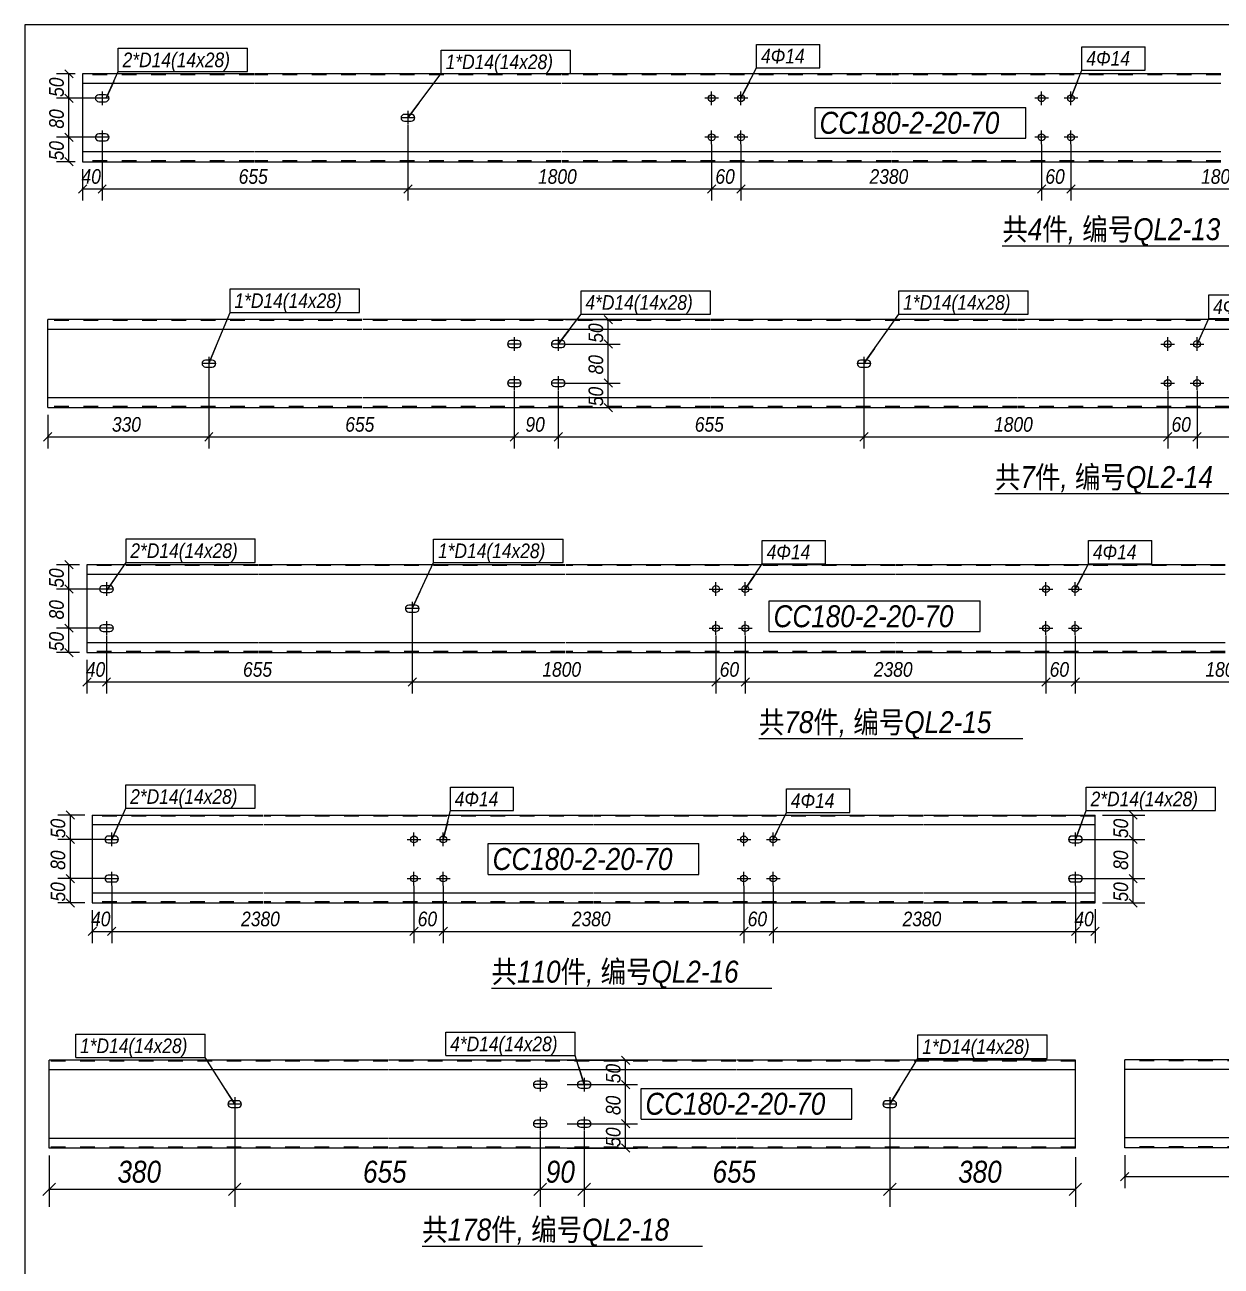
# Model space of a CAD drawing. Header units: millimetres. Extents: x 181 to 4047, y 165 to 2266.
# Drawn here: x 2069.9 to 2233.2, y 770.8 to 940.3 of the extents above; entities that cross this region are included whole.
import ezdxf

# ---------------------------------------------------------------- set-up
doc = ezdxf.new("R2010")
doc.units = ezdxf.units.MM
doc.linetypes.add('XKITLINE00', pattern=[0])
doc.linetypes.add('XKITLINE02', pattern=[4, 2, -2])
for name, color, linetype, lineweight in [('Bolt', 7, 'Continuous', 0), ('BoltMark', 3, 'Continuous', 0), ('DrawingSheet', 5, 'Continuous', 0), ('OtherObjectType', 1, 'Continuous', 0), ('Part', 2, 'Continuous', 0), ('PartMark', 3, 'Continuous', 0), ('Z-DIMENSIONS', 1, 'Continuous', 0)]:
    doc.layers.add(name, color=color, linetype=linetype, lineweight=lineweight)
doc.styles.add('Arial Italic', font='ariali.ttf')

msp = doc.modelspace()

# ---------------------------------------------------------------- linework, layer by layer
at = {"layer": 'Bolt', "color": 3, "linetype": 'XKITLINE00', "lineweight": 0}
for p, q in [((2079.53, 930.44), (2079.49, 930.26)), ((2079.63, 930.59), (2079.53, 930.44)), ((2079.78, 930.69), (2079.63, 930.59)), ((2079.96, 930.73), (2079.78, 930.69)), ((2080.89, 930.73), (2079.96, 930.73)), ((2080.43, 931.19), (2080.43, 929.33)), ((2081.07, 930.69), (2080.89, 930.73)), ((2081.22, 930.59), (2081.07, 930.69)), ((2081.32, 930.44), (2081.22, 930.59)), ((2081.36, 930.26), (2081.32, 930.44)), ((2163.62, 929.33), (2163.62, 931.19)), ((2167.62, 929.33), (2167.62, 931.19)), ((2208.65, 929.33), (2208.65, 931.19)), ((2212.65, 929.33), (2212.65, 931.19)), ((2079.49, 930.26), (2079.49, 930.26)), ((2079.49, 930.26), (2079.53, 930.08)), ((2081.36, 930.26), (2079.49, 930.26)), ((2079.53, 930.08), (2079.63, 929.93)), ((2079.63, 929.93), (2079.78, 929.83)), ((2079.78, 929.83), (2079.96, 929.79)), ((2079.96, 929.79), (2080.89, 929.79)), ((2080.89, 929.79), (2081.07, 929.83)), ((2081.07, 929.83), (2081.22, 929.93)), ((2081.22, 929.93), (2081.32, 930.08)), ((2081.32, 930.08), (2081.36, 930.26)), ((2081.36, 930.26), (2081.36, 930.26)), ((2164.55, 930.26), (2162.68, 930.26)), ((2168.55, 930.26), (2166.68, 930.26)), ((2209.58, 930.26), (2207.72, 930.26)), ((2213.58, 930.26), (2211.72, 930.26)), ((2121.25, 927.77), (2121.22, 927.59)), ((2121.22, 927.59), (2121.22, 927.59)), ((2121.22, 927.59), (2121.25, 927.41)), ((2123.09, 927.59), (2121.22, 927.59)), ((2121.36, 927.92), (2121.25, 927.77)), ((2121.25, 927.41), (2121.36, 927.26)), ((2121.51, 928.02), (2121.36, 927.92)), ((2121.36, 927.26), (2121.51, 927.16)), ((2121.69, 928.06), (2121.51, 928.02)), ((2121.51, 927.16), (2121.69, 927.13)), ((2122.62, 928.06), (2121.69, 928.06)), ((2121.69, 927.13), (2122.62, 927.13)), ((2122.15, 928.53), (2122.15, 926.66)), ((2122.8, 928.02), (2122.62, 928.06)), ((2122.62, 927.13), (2122.8, 927.16)), ((2122.95, 927.92), (2122.8, 928.02)), ((2122.8, 927.16), (2122.95, 927.26)), ((2123.05, 927.77), (2122.95, 927.92)), ((2122.95, 927.26), (2123.05, 927.41)), ((2123.09, 927.59), (2123.05, 927.77)), ((2123.05, 927.41), (2123.09, 927.59)), ((2123.09, 927.59), (2123.09, 927.59)), ((2079.63, 925.26), (2079.53, 925.1)), ((2079.78, 925.36), (2079.63, 925.26)), ((2079.96, 925.39), (2079.78, 925.36)), ((2080.89, 925.39), (2079.96, 925.39)), ((2080.43, 925.86), (2080.43, 923.99)), ((2081.07, 925.36), (2080.89, 925.39)), ((2081.22, 925.26), (2081.07, 925.36)), ((2081.32, 925.1), (2081.22, 925.26)), ((2163.62, 923.99), (2163.62, 925.86)), ((2167.62, 923.99), (2167.62, 925.86)), ((2208.65, 923.99), (2208.65, 925.86)), ((2212.65, 923.99), (2212.65, 925.86)), ((2079.53, 925.1), (2079.49, 924.93)), ((2079.49, 924.93), (2079.49, 924.93)), ((2079.49, 924.93), (2079.53, 924.75)), ((2081.36, 924.93), (2079.49, 924.93)), ((2079.53, 924.75), (2079.63, 924.6)), ((2079.63, 924.6), (2079.78, 924.5)), ((2079.78, 924.5), (2079.96, 924.46)), ((2079.96, 924.46), (2080.89, 924.46)), ((2080.89, 924.46), (2081.07, 924.5)), ((2081.07, 924.5), (2081.22, 924.6)), ((2081.22, 924.6), (2081.32, 924.75)), ((2081.36, 924.93), (2081.32, 925.1)), ((2081.32, 924.75), (2081.36, 924.93)), ((2081.36, 924.93), (2081.36, 924.93)), ((2164.55, 924.93), (2162.68, 924.93)), ((2168.55, 924.93), (2166.68, 924.93)), ((2209.58, 924.93), (2207.72, 924.93)), ((2213.58, 924.93), (2211.72, 924.93)), ((2135.78, 896.89), (2135.75, 896.71)), ((2135.75, 896.71), (2135.75, 896.71)), ((2135.75, 896.71), (2135.78, 896.53)), ((2137.61, 896.71), (2135.75, 896.71)), ((2135.88, 897.04), (2135.78, 896.89)), ((2135.78, 896.53), (2135.88, 896.38)), ((2136.03, 897.14), (2135.88, 897.04)), ((2136.21, 897.17), (2136.03, 897.14)), ((2137.15, 897.17), (2136.21, 897.17)), ((2136.68, 897.64), (2136.68, 895.77)), ((2137.33, 897.14), (2137.15, 897.17)), ((2137.48, 897.04), (2137.33, 897.14)), ((2137.58, 896.89), (2137.48, 897.04)), ((2137.48, 896.38), (2137.58, 896.53)), ((2137.61, 896.71), (2137.58, 896.89)), ((2137.58, 896.53), (2137.61, 896.71)), ((2137.61, 896.71), (2137.61, 896.71)), ((2141.78, 896.89), (2141.75, 896.71)), ((2141.75, 896.71), (2141.75, 896.71)), ((2141.75, 896.71), (2141.78, 896.53)), ((2143.61, 896.71), (2141.75, 896.71)), ((2141.88, 897.04), (2141.78, 896.89)), ((2141.78, 896.53), (2141.88, 896.38)), ((2142.03, 897.14), (2141.88, 897.04)), ((2142.21, 897.17), (2142.03, 897.14)), ((2143.15, 897.17), (2142.21, 897.17)), ((2142.68, 897.64), (2142.68, 895.77)), ((2143.33, 897.14), (2143.15, 897.17)), ((2143.48, 897.04), (2143.33, 897.14)), ((2143.58, 896.89), (2143.48, 897.04)), ((2143.48, 896.38), (2143.58, 896.53)), ((2143.61, 896.71), (2143.58, 896.89)), ((2143.58, 896.53), (2143.61, 896.71)), ((2143.61, 896.71), (2143.61, 896.71)), ((2224.94, 896.71), (2226.8, 896.71)), ((2225.87, 895.77), (2225.87, 897.64)), ((2228.94, 896.71), (2230.8, 896.71)), ((2229.87, 895.77), (2229.87, 897.64)), ((2094.99, 894.97), (2094.99, 893.11)), ((2135.88, 896.38), (2136.03, 896.28)), ((2136.03, 896.28), (2136.21, 896.24)), ((2136.21, 896.24), (2137.15, 896.24)), ((2137.15, 896.24), (2137.33, 896.28)), ((2137.33, 896.28), (2137.48, 896.38)), ((2141.88, 896.38), (2142.03, 896.28)), ((2142.03, 896.28), (2142.21, 896.24)), ((2142.21, 896.24), (2143.15, 896.24)), ((2143.15, 896.24), (2143.33, 896.28)), ((2143.33, 896.28), (2143.48, 896.38)), ((2184.41, 894.97), (2184.41, 893.11)), ((2094.09, 894.22), (2094.06, 894.04)), ((2094.06, 894.04), (2094.06, 894.04)), ((2094.06, 894.04), (2094.09, 893.86)), ((2095.92, 894.04), (2094.06, 894.04)), ((2094.19, 894.37), (2094.09, 894.22)), ((2094.09, 893.86), (2094.19, 893.71)), ((2094.34, 894.47), (2094.19, 894.37)), ((2094.19, 893.71), (2094.34, 893.61)), ((2094.52, 894.51), (2094.34, 894.47)), ((2094.34, 893.61), (2094.52, 893.57)), ((2095.46, 894.51), (2094.52, 894.51)), ((2094.52, 893.57), (2095.46, 893.57)), ((2095.63, 894.47), (2095.46, 894.51)), ((2095.46, 893.57), (2095.63, 893.61)), ((2095.79, 894.37), (2095.63, 894.47)), ((2095.63, 893.61), (2095.79, 893.71)), ((2095.89, 894.22), (2095.79, 894.37)), ((2095.79, 893.71), (2095.89, 893.86)), ((2095.92, 894.04), (2095.89, 894.22)), ((2095.89, 893.86), (2095.92, 894.04)), ((2095.92, 894.04), (2095.92, 894.04)), ((2183.51, 894.22), (2183.47, 894.04)), ((2183.47, 894.04), (2183.47, 894.04)), ((2183.47, 894.04), (2183.51, 893.86)), ((2185.34, 894.04), (2183.47, 894.04)), ((2183.61, 894.37), (2183.51, 894.22)), ((2183.51, 893.86), (2183.61, 893.71)), ((2183.76, 894.47), (2183.61, 894.37)), ((2183.61, 893.71), (2183.76, 893.61)), ((2183.94, 894.51), (2183.76, 894.47)), ((2183.76, 893.61), (2183.94, 893.57)), ((2184.87, 894.51), (2183.94, 894.51)), ((2183.94, 893.57), (2184.87, 893.57)), ((2185.05, 894.47), (2184.87, 894.51)), ((2184.87, 893.57), (2185.05, 893.61)), ((2185.2, 894.37), (2185.05, 894.47)), ((2185.05, 893.61), (2185.2, 893.71)), ((2185.3, 894.22), (2185.2, 894.37)), ((2185.2, 893.71), (2185.3, 893.86)), ((2185.34, 894.04), (2185.3, 894.22)), ((2185.3, 893.86), (2185.34, 894.04)), ((2185.34, 894.04), (2185.34, 894.04)), ((2135.78, 891.55), (2135.75, 891.37)), ((2135.75, 891.37), (2135.75, 891.37)), ((2135.75, 891.37), (2135.78, 891.19)), ((2137.61, 891.37), (2135.75, 891.37)), ((2135.88, 891.7), (2135.78, 891.55)), ((2136.03, 891.8), (2135.88, 891.7)), ((2136.21, 891.84), (2136.03, 891.8)), ((2137.15, 891.84), (2136.21, 891.84)), ((2136.68, 892.31), (2136.68, 890.44)), ((2137.33, 891.8), (2137.15, 891.84)), ((2137.48, 891.7), (2137.33, 891.8)), ((2137.58, 891.55), (2137.48, 891.7)), ((2137.61, 891.37), (2137.58, 891.55)), ((2137.58, 891.19), (2137.61, 891.37)), ((2137.61, 891.37), (2137.61, 891.37)), ((2141.78, 891.55), (2141.75, 891.37)), ((2141.75, 891.37), (2141.75, 891.37)), ((2141.75, 891.37), (2141.78, 891.19)), ((2143.61, 891.37), (2141.75, 891.37)), ((2141.88, 891.7), (2141.78, 891.55)), ((2142.03, 891.8), (2141.88, 891.7)), ((2142.21, 891.84), (2142.03, 891.8)), ((2143.15, 891.84), (2142.21, 891.84)), ((2142.68, 892.31), (2142.68, 890.44)), ((2143.33, 891.8), (2143.15, 891.84)), ((2143.48, 891.7), (2143.33, 891.8)), ((2143.58, 891.55), (2143.48, 891.7)), ((2143.61, 891.37), (2143.58, 891.55)), ((2143.58, 891.19), (2143.61, 891.37)), ((2143.61, 891.37), (2143.61, 891.37)), ((2224.94, 891.37), (2226.8, 891.37)), ((2225.87, 890.44), (2225.87, 892.31)), ((2228.94, 891.37), (2230.8, 891.37)), ((2229.87, 890.44), (2229.87, 892.31)), ((2135.78, 891.19), (2135.88, 891.04)), ((2135.88, 891.04), (2136.03, 890.94)), ((2136.03, 890.94), (2136.21, 890.91)), ((2136.21, 890.91), (2137.15, 890.91)), ((2137.15, 890.91), (2137.33, 890.94)), ((2137.33, 890.94), (2137.48, 891.04)), ((2137.48, 891.04), (2137.58, 891.19)), ((2141.78, 891.19), (2141.88, 891.04)), ((2141.88, 891.04), (2142.03, 890.94)), ((2142.03, 890.94), (2142.21, 890.91)), ((2142.21, 890.91), (2143.15, 890.91)), ((2143.15, 890.91), (2143.33, 890.94)), ((2143.33, 890.94), (2143.48, 891.04)), ((2143.48, 891.04), (2143.58, 891.19)), ((2080.12, 863.43), (2080.08, 863.26)), ((2080.08, 863.26), (2080.08, 863.26)), ((2080.08, 863.26), (2080.12, 863.08)), ((2081.95, 863.26), (2080.08, 863.26)), ((2080.22, 863.59), (2080.12, 863.43)), ((2080.12, 863.08), (2080.22, 862.93)), ((2080.37, 863.69), (2080.22, 863.59)), ((2080.22, 862.93), (2080.37, 862.82)), ((2080.55, 863.72), (2080.37, 863.69)), ((2080.37, 862.82), (2080.55, 862.79)), ((2081.48, 863.72), (2080.55, 863.72)), ((2080.55, 862.79), (2081.48, 862.79)), ((2081.02, 864.19), (2081.02, 862.32)), ((2081.66, 863.69), (2081.48, 863.72)), ((2081.48, 862.79), (2081.66, 862.82)), ((2081.81, 863.59), (2081.66, 863.69)), ((2081.66, 862.82), (2081.81, 862.93)), ((2081.91, 863.43), (2081.81, 863.59)), ((2081.81, 862.93), (2081.91, 863.08)), ((2081.95, 863.26), (2081.91, 863.43)), ((2081.91, 863.08), (2081.95, 863.26)), ((2081.95, 863.26), (2081.95, 863.26)), ((2163.27, 863.26), (2165.14, 863.26)), ((2164.21, 862.32), (2164.21, 864.19)), ((2167.27, 863.26), (2169.14, 863.26)), ((2168.21, 862.32), (2168.21, 864.19)), ((2208.31, 863.26), (2210.17, 863.26)), ((2209.24, 862.32), (2209.24, 864.19)), ((2212.31, 863.26), (2214.17, 863.26)), ((2213.24, 862.32), (2213.24, 864.19)), ((2121.95, 860.92), (2121.85, 860.77)), ((2122.1, 861.02), (2121.95, 860.92)), ((2122.28, 861.06), (2122.1, 861.02)), ((2123.21, 861.06), (2122.28, 861.06)), ((2122.74, 861.52), (2122.74, 859.66)), ((2123.39, 861.02), (2123.21, 861.06)), ((2123.54, 860.92), (2123.39, 861.02)), ((2123.64, 860.77), (2123.54, 860.92)), ((2121.85, 860.77), (2121.81, 860.59)), ((2121.81, 860.59), (2121.81, 860.59)), ((2121.81, 860.59), (2121.85, 860.41)), ((2123.68, 860.59), (2121.81, 860.59)), ((2121.85, 860.41), (2121.95, 860.26)), ((2121.95, 860.26), (2122.1, 860.16)), ((2122.1, 860.16), (2122.28, 860.12)), ((2122.28, 860.12), (2123.21, 860.12)), ((2123.21, 860.12), (2123.39, 860.16)), ((2123.39, 860.16), (2123.54, 860.26)), ((2123.54, 860.26), (2123.64, 860.41)), ((2123.68, 860.59), (2123.64, 860.77)), ((2123.64, 860.41), (2123.68, 860.59)), ((2123.68, 860.59), (2123.68, 860.59)), ((2080.12, 858.1), (2080.08, 857.92)), ((2080.08, 857.92), (2080.08, 857.92)), ((2080.08, 857.92), (2080.12, 857.74)), ((2081.95, 857.92), (2080.08, 857.92)), ((2080.22, 858.25), (2080.12, 858.1)), ((2080.12, 857.74), (2080.22, 857.59)), ((2080.37, 858.35), (2080.22, 858.25)), ((2080.22, 857.59), (2080.37, 857.49)), ((2080.55, 858.39), (2080.37, 858.35)), ((2080.37, 857.49), (2080.55, 857.46)), ((2081.48, 858.39), (2080.55, 858.39)), ((2080.55, 857.46), (2081.48, 857.46)), ((2081.02, 858.86), (2081.02, 856.99)), ((2081.66, 858.35), (2081.48, 858.39)), ((2081.48, 857.46), (2081.66, 857.49)), ((2081.81, 858.25), (2081.66, 858.35)), ((2081.66, 857.49), (2081.81, 857.59)), ((2081.91, 858.1), (2081.81, 858.25)), ((2081.81, 857.59), (2081.91, 857.74)), ((2081.95, 857.92), (2081.91, 858.1)), ((2081.91, 857.74), (2081.95, 857.92)), ((2081.95, 857.92), (2081.95, 857.92)), ((2163.27, 857.92), (2165.14, 857.92)), ((2164.21, 856.99), (2164.21, 858.86)), ((2167.27, 857.92), (2169.14, 857.92)), ((2168.21, 856.99), (2168.21, 858.86)), ((2208.31, 857.92), (2210.17, 857.92)), ((2209.24, 856.99), (2209.24, 858.86)), ((2212.31, 857.92), (2214.17, 857.92)), ((2213.24, 856.99), (2213.24, 858.86)), ((2080.83, 829.26), (2080.8, 829.08)), ((2080.8, 829.08), (2080.8, 829.08)), ((2080.8, 829.08), (2080.83, 828.9)), ((2080.8, 829.08), (2082.66, 829.08)), ((2080.93, 829.41), (2080.83, 829.26)), ((2080.83, 828.9), (2080.93, 828.75)), ((2081.08, 829.51), (2080.93, 829.41)), ((2080.93, 828.75), (2081.08, 828.65)), ((2081.26, 829.55), (2081.08, 829.51)), ((2081.08, 828.65), (2081.26, 828.61)), ((2082.2, 829.55), (2081.26, 829.55)), ((2081.73, 828.15), (2081.73, 830.01)), ((2082.37, 829.51), (2082.2, 829.55)), ((2082.2, 828.61), (2082.37, 828.65)), ((2082.53, 829.41), (2082.37, 829.51)), ((2082.37, 828.65), (2082.53, 828.75)), ((2082.63, 829.26), (2082.53, 829.41)), ((2082.53, 828.75), (2082.63, 828.9)), ((2082.66, 829.08), (2082.63, 829.26)), ((2082.63, 828.9), (2082.66, 829.08)), ((2082.66, 829.08), (2082.66, 829.08)), ((2122.05, 829.08), (2123.92, 829.08)), ((2122.99, 828.15), (2122.99, 830.01)), ((2126.05, 829.08), (2127.92, 829.08)), ((2126.99, 828.15), (2126.99, 830.01)), ((2167.09, 829.08), (2168.95, 829.08)), ((2168.02, 828.15), (2168.02, 830.01)), ((2171.09, 829.08), (2172.95, 829.08)), ((2172.02, 828.15), (2172.02, 830.01)), ((2212.38, 829.26), (2212.35, 829.08)), ((2212.35, 829.08), (2212.35, 829.08)), ((2212.35, 829.08), (2212.38, 828.9)), ((2212.35, 829.08), (2214.21, 829.08)), ((2212.48, 829.41), (2212.38, 829.26)), ((2212.38, 828.9), (2212.48, 828.75)), ((2212.64, 829.51), (2212.48, 829.41)), ((2212.48, 828.75), (2212.64, 828.65)), ((2212.81, 829.55), (2212.64, 829.51)), ((2212.64, 828.65), (2212.81, 828.61)), ((2213.75, 829.55), (2212.81, 829.55)), ((2213.28, 828.15), (2213.28, 830.01)), ((2213.93, 829.51), (2213.75, 829.55)), ((2213.75, 828.61), (2213.93, 828.65)), ((2214.08, 829.41), (2213.93, 829.51)), ((2213.93, 828.65), (2214.08, 828.75)), ((2214.18, 829.26), (2214.08, 829.41)), ((2214.08, 828.75), (2214.18, 828.9)), ((2214.21, 829.08), (2214.18, 829.26)), ((2214.18, 828.9), (2214.21, 829.08)), ((2214.21, 829.08), (2214.21, 829.08)), ((2081.26, 828.61), (2082.2, 828.61)), ((2212.81, 828.61), (2213.75, 828.61)), ((2080.83, 823.92), (2080.8, 823.75)), ((2080.8, 823.75), (2080.8, 823.75)), ((2080.8, 823.75), (2080.83, 823.57)), ((2080.8, 823.75), (2082.66, 823.75)), ((2080.93, 824.08), (2080.83, 823.92)), ((2080.83, 823.57), (2080.93, 823.42)), ((2081.08, 824.18), (2080.93, 824.08)), ((2081.26, 824.21), (2081.08, 824.18)), ((2082.2, 824.21), (2081.26, 824.21)), ((2081.73, 822.81), (2081.73, 824.68)), ((2082.37, 824.18), (2082.2, 824.21)), ((2082.53, 824.08), (2082.37, 824.18)), ((2082.63, 823.92), (2082.53, 824.08)), ((2082.53, 823.42), (2082.63, 823.57)), ((2082.66, 823.75), (2082.63, 823.92)), ((2082.63, 823.57), (2082.66, 823.75)), ((2082.66, 823.75), (2082.66, 823.75)), ((2122.05, 823.75), (2123.92, 823.75)), ((2122.99, 822.81), (2122.99, 824.68)), ((2126.05, 823.75), (2127.92, 823.75)), ((2126.99, 822.81), (2126.99, 824.68)), ((2167.09, 823.75), (2168.95, 823.75)), ((2168.02, 822.81), (2168.02, 824.68)), ((2171.09, 823.75), (2172.95, 823.75)), ((2172.02, 822.81), (2172.02, 824.68)), ((2212.38, 823.92), (2212.35, 823.75)), ((2212.35, 823.75), (2212.35, 823.75)), ((2212.35, 823.75), (2212.38, 823.57)), ((2212.35, 823.75), (2214.21, 823.75)), ((2212.48, 824.08), (2212.38, 823.92)), ((2212.38, 823.57), (2212.48, 823.42)), ((2212.64, 824.18), (2212.48, 824.08)), ((2212.81, 824.21), (2212.64, 824.18)), ((2213.75, 824.21), (2212.81, 824.21)), ((2213.28, 822.81), (2213.28, 824.68)), ((2213.93, 824.18), (2213.75, 824.21)), ((2214.08, 824.08), (2213.93, 824.18)), ((2214.18, 823.92), (2214.08, 824.08)), ((2214.08, 823.42), (2214.18, 823.57)), ((2214.21, 823.75), (2214.18, 823.92)), ((2214.18, 823.57), (2214.21, 823.75)), ((2214.21, 823.75), (2214.21, 823.75)), ((2080.93, 823.42), (2081.08, 823.31)), ((2081.08, 823.31), (2081.26, 823.28)), ((2081.26, 823.28), (2082.2, 823.28)), ((2082.2, 823.28), (2082.37, 823.31)), ((2082.37, 823.31), (2082.53, 823.42)), ((2212.48, 823.42), (2212.64, 823.31)), ((2212.64, 823.31), (2212.81, 823.28)), ((2212.81, 823.28), (2213.75, 823.28)), ((2213.75, 823.28), (2213.93, 823.31)), ((2213.93, 823.31), (2214.08, 823.42)), ((2140.21, 796.55), (2140.21, 794.68)), ((2146.21, 796.55), (2146.21, 794.68)), ((2139.31, 795.79), (2139.28, 795.61)), ((2139.28, 795.61), (2139.28, 795.61)), ((2139.28, 795.61), (2139.31, 795.44)), ((2141.15, 795.61), (2139.28, 795.61)), ((2139.42, 795.94), (2139.31, 795.79)), ((2139.31, 795.44), (2139.42, 795.28)), ((2139.57, 796.04), (2139.42, 795.94)), ((2139.42, 795.28), (2139.57, 795.18)), ((2139.75, 796.08), (2139.57, 796.04)), ((2139.57, 795.18), (2139.75, 795.15)), ((2140.68, 796.08), (2139.75, 796.08)), ((2139.75, 795.15), (2140.68, 795.15)), ((2140.86, 796.04), (2140.68, 796.08)), ((2140.68, 795.15), (2140.86, 795.18)), ((2141.01, 795.94), (2140.86, 796.04)), ((2140.86, 795.18), (2141.01, 795.28)), ((2141.11, 795.79), (2141.01, 795.94)), ((2141.01, 795.28), (2141.11, 795.44)), ((2141.15, 795.61), (2141.11, 795.79)), ((2141.11, 795.44), (2141.15, 795.61)), ((2141.15, 795.61), (2141.15, 795.61)), ((2145.31, 795.79), (2145.28, 795.61)), ((2145.28, 795.61), (2145.28, 795.61)), ((2145.28, 795.61), (2145.31, 795.44)), ((2147.15, 795.61), (2145.28, 795.61)), ((2145.42, 795.94), (2145.31, 795.79)), ((2145.31, 795.44), (2145.42, 795.28)), ((2145.57, 796.04), (2145.42, 795.94)), ((2145.42, 795.28), (2145.57, 795.18)), ((2145.75, 796.08), (2145.57, 796.04)), ((2145.57, 795.18), (2145.75, 795.15)), ((2146.68, 796.08), (2145.75, 796.08)), ((2145.75, 795.15), (2146.68, 795.15)), ((2146.86, 796.04), (2146.68, 796.08)), ((2146.68, 795.15), (2146.86, 795.18)), ((2147.01, 795.94), (2146.86, 796.04)), ((2146.86, 795.18), (2147.01, 795.28)), ((2147.11, 795.79), (2147.01, 795.94)), ((2147.01, 795.28), (2147.11, 795.44)), ((2147.15, 795.61), (2147.11, 795.79)), ((2147.11, 795.44), (2147.15, 795.61)), ((2147.15, 795.61), (2147.15, 795.61)), ((2097.62, 793.13), (2097.59, 792.95)), ((2097.72, 793.28), (2097.62, 793.13)), ((2097.88, 793.38), (2097.72, 793.28)), ((2098.05, 793.41), (2097.88, 793.38)), ((2098.99, 793.41), (2098.05, 793.41)), ((2098.52, 793.88), (2098.52, 792.01)), ((2099.17, 793.38), (2098.99, 793.41)), ((2099.32, 793.28), (2099.17, 793.38)), ((2099.42, 793.13), (2099.32, 793.28)), ((2099.45, 792.95), (2099.42, 793.13)), ((2187.04, 793.13), (2187, 792.95)), ((2187.14, 793.28), (2187.04, 793.13)), ((2187.29, 793.38), (2187.14, 793.28)), ((2187.47, 793.41), (2187.29, 793.38)), ((2188.4, 793.41), (2187.47, 793.41)), ((2187.94, 793.88), (2187.94, 792.01)), ((2188.58, 793.38), (2188.4, 793.41)), ((2188.73, 793.28), (2188.58, 793.38)), ((2188.84, 793.13), (2188.73, 793.28)), ((2188.87, 792.95), (2188.84, 793.13)), ((2097.59, 792.95), (2097.59, 792.95)), ((2097.59, 792.95), (2097.62, 792.77)), ((2099.45, 792.95), (2097.59, 792.95)), ((2097.62, 792.77), (2097.72, 792.62)), ((2097.72, 792.62), (2097.88, 792.52)), ((2097.88, 792.52), (2098.05, 792.48)), ((2098.05, 792.48), (2098.99, 792.48)), ((2098.99, 792.48), (2099.17, 792.52)), ((2099.17, 792.52), (2099.32, 792.62)), ((2099.32, 792.62), (2099.42, 792.77)), ((2099.42, 792.77), (2099.45, 792.95)), ((2099.45, 792.95), (2099.45, 792.95)), ((2187, 792.95), (2187, 792.95)), ((2187, 792.95), (2187.04, 792.77)), ((2188.87, 792.95), (2187, 792.95)), ((2187.04, 792.77), (2187.14, 792.62)), ((2187.14, 792.62), (2187.29, 792.52)), ((2187.29, 792.52), (2187.47, 792.48)), ((2187.47, 792.48), (2188.4, 792.48)), ((2188.4, 792.48), (2188.58, 792.52)), ((2188.58, 792.52), (2188.73, 792.62)), ((2188.73, 792.62), (2188.84, 792.77)), ((2188.84, 792.77), (2188.87, 792.95)), ((2188.87, 792.95), (2188.87, 792.95)), ((2139.31, 790.46), (2139.28, 790.28)), ((2139.28, 790.28), (2139.28, 790.28)), ((2139.28, 790.28), (2139.31, 790.1)), ((2141.15, 790.28), (2139.28, 790.28)), ((2139.42, 790.61), (2139.31, 790.46)), ((2139.31, 790.1), (2139.42, 789.95)), ((2139.57, 790.71), (2139.42, 790.61)), ((2139.42, 789.95), (2139.57, 789.85)), ((2139.75, 790.75), (2139.57, 790.71)), ((2139.57, 789.85), (2139.75, 789.81)), ((2140.68, 790.75), (2139.75, 790.75)), ((2139.75, 789.81), (2140.68, 789.81)), ((2140.21, 791.21), (2140.21, 789.35)), ((2140.86, 790.71), (2140.68, 790.75)), ((2140.68, 789.81), (2140.86, 789.85)), ((2141.01, 790.61), (2140.86, 790.71)), ((2140.86, 789.85), (2141.01, 789.95)), ((2141.11, 790.46), (2141.01, 790.61)), ((2141.01, 789.95), (2141.11, 790.1)), ((2141.15, 790.28), (2141.11, 790.46)), ((2141.11, 790.1), (2141.15, 790.28)), ((2141.15, 790.28), (2141.15, 790.28)), ((2145.31, 790.46), (2145.28, 790.28)), ((2145.28, 790.28), (2145.28, 790.28)), ((2145.28, 790.28), (2145.31, 790.1)), ((2147.15, 790.28), (2145.28, 790.28)), ((2145.42, 790.61), (2145.31, 790.46)), ((2145.31, 790.1), (2145.42, 789.95)), ((2145.57, 790.71), (2145.42, 790.61)), ((2145.42, 789.95), (2145.57, 789.85)), ((2145.75, 790.75), (2145.57, 790.71)), ((2145.57, 789.85), (2145.75, 789.81)), ((2146.68, 790.75), (2145.75, 790.75)), ((2145.75, 789.81), (2146.68, 789.81)), ((2146.21, 791.21), (2146.21, 789.35)), ((2146.86, 790.71), (2146.68, 790.75)), ((2146.68, 789.81), (2146.86, 789.85)), ((2147.01, 790.61), (2146.86, 790.71)), ((2146.86, 789.85), (2147.01, 789.95)), ((2147.11, 790.46), (2147.01, 790.61)), ((2147.01, 789.95), (2147.11, 790.1)), ((2147.15, 790.28), (2147.11, 790.46)), ((2147.11, 790.1), (2147.15, 790.28)), ((2147.15, 790.28), (2147.15, 790.28))]:
    msp.add_line(p, q, dxfattribs=at)
for centre in [(2163.62, 930.26), (2167.62, 930.26), (2208.65, 930.26), (2212.65, 930.26), (2163.62, 924.93), (2167.62, 924.93), (2208.65, 924.93), (2212.65, 924.93), (2225.87, 896.71), (2229.87, 896.71), (2225.87, 891.37), (2229.87, 891.37), (2164.21, 863.26), (2168.21, 863.26), (2209.24, 863.26), (2213.24, 863.26), (2164.21, 857.92), (2168.21, 857.92), (2209.24, 857.92), (2213.24, 857.92), (2122.99, 829.08), (2126.99, 829.08), (2168.02, 829.08), (2172.02, 829.08), (2122.99, 823.75), (2126.99, 823.75), (2168.02, 823.75), (2172.02, 823.75)]:
    msp.add_circle(centre, 0.467, dxfattribs=at)
at = {"layer": 'BoltMark', "color": 3, "linetype": 'XKITLINE00', "lineweight": 0}
for p, q in [((2082.62, 937.1), (2100.28, 937.1)), ((2082.62, 933.9), (2082.62, 937.1)), ((2100.28, 933.9), (2100.28, 937.1)), ((2169.76, 937.61), (2178.39, 937.61)), ((2169.76, 934.41), (2169.76, 937.61)), ((2178.39, 934.41), (2178.39, 937.61)), ((2214.17, 937.3), (2222.79, 937.3)), ((2214.17, 934.1), (2214.17, 937.3)), ((2222.79, 934.1), (2222.79, 937.3)), ((2126.71, 936.83), (2144.36, 936.83)), ((2126.71, 933.63), (2126.71, 936.83)), ((2144.36, 933.63), (2144.36, 936.83)), ((2080.99, 930.26), (2082.62, 933.9)), ((2082.62, 933.9), (2100.28, 933.9)), ((2167.62, 930.26), (2169.76, 934.41)), ((2169.76, 934.41), (2178.39, 934.41)), ((2212.65, 930.26), (2214.17, 934.1)), ((2214.17, 934.1), (2222.79, 934.1)), ((2082.01, 932.54), (2080.99, 930.26)), ((2122.15, 927.59), (2126.71, 933.63)), ((2126.71, 933.63), (2144.36, 933.63)), ((2168.77, 932.48), (2167.62, 930.26)), ((2213.57, 932.58), (2212.65, 930.26)), ((2123.66, 929.59), (2122.15, 927.59)), ((2097.88, 904.23), (2115.54, 904.23)), ((2097.88, 901.03), (2097.88, 904.23)), ((2115.54, 901.03), (2115.54, 904.23)), ((2145.79, 903.98), (2163.45, 903.98)), ((2145.79, 900.78), (2145.79, 903.98)), ((2163.45, 900.78), (2163.45, 903.98)), ((2189.16, 903.98), (2206.82, 903.98)), ((2189.16, 900.78), (2189.16, 903.98)), ((2206.82, 900.78), (2206.82, 903.98)), ((2231.47, 903.41), (2240.09, 903.41)), ((2231.47, 900.21), (2231.47, 903.41)), ((2094.99, 894.04), (2097.88, 901.03)), ((2097.88, 901.03), (2115.54, 901.03)), ((2142.68, 896.71), (2145.79, 900.78)), ((2145.79, 900.78), (2163.45, 900.78)), ((2184.41, 894.04), (2189.16, 900.78)), ((2189.16, 900.78), (2206.82, 900.78)), ((2229.87, 896.71), (2231.47, 900.21)), ((2231.47, 900.21), (2240.09, 900.21)), ((2144.2, 898.69), (2142.68, 896.71)), ((2230.91, 898.98), (2229.87, 896.71)), ((2095.95, 896.35), (2094.99, 894.04)), ((2185.85, 896.08), (2184.41, 894.04)), ((2083.68, 870.1), (2101.33, 870.1)), ((2083.68, 866.9), (2083.68, 870.1)), ((2101.33, 866.9), (2101.33, 870.1)), ((2125.67, 870.08), (2143.33, 870.08)), ((2125.67, 866.88), (2125.67, 870.08)), ((2143.33, 866.88), (2143.33, 870.08)), ((2170.53, 869.91), (2179.15, 869.91)), ((2170.53, 866.71), (2170.53, 869.91)), ((2179.15, 866.71), (2179.15, 869.91)), ((2215.06, 869.91), (2223.69, 869.91)), ((2215.06, 866.71), (2215.06, 869.91)), ((2223.69, 866.71), (2223.69, 869.91)), ((2081.13, 863.17), (2083.68, 866.9)), ((2083.68, 866.9), (2101.33, 866.9)), ((2122.74, 860.59), (2125.67, 866.88)), ((2125.67, 866.88), (2143.33, 866.88)), ((2168.21, 863.26), (2170.53, 866.71)), ((2170.53, 866.71), (2179.15, 866.71)), ((2213.24, 863.26), (2215.06, 866.71)), ((2215.06, 866.71), (2223.69, 866.71)), ((2082.54, 865.23), (2081.13, 863.17)), ((2169.6, 865.33), (2168.21, 863.26)), ((2214.41, 865.47), (2213.24, 863.26)), ((2123.8, 862.86), (2122.74, 860.59)), ((2083.65, 836.54), (2101.31, 836.54)), ((2083.65, 833.34), (2083.65, 836.54)), ((2101.31, 833.34), (2101.31, 836.54)), ((2127.95, 836.21), (2136.58, 836.21)), ((2127.95, 833.01), (2127.95, 836.21)), ((2136.58, 833.01), (2136.58, 836.21)), ((2173.83, 835.98), (2182.46, 835.98)), ((2173.83, 832.78), (2173.83, 835.98)), ((2182.46, 832.78), (2182.46, 835.98)), ((2214.75, 836.21), (2232.41, 836.21)), ((2214.75, 833.01), (2214.75, 836.21)), ((2232.41, 833.01), (2232.41, 836.21)), ((2081.73, 829.08), (2083.65, 833.34)), ((2083.65, 833.34), (2101.31, 833.34)), ((2126.99, 829.08), (2127.95, 833.01)), ((2127.95, 833.01), (2136.58, 833.01)), ((2172.02, 829.08), (2173.83, 832.78)), ((2173.83, 832.78), (2182.46, 832.78)), ((2213.28, 829.08), (2214.75, 833.01)), ((2214.75, 833.01), (2232.41, 833.01)), ((2082.76, 831.36), (2081.73, 829.08)), ((2127.59, 831.51), (2126.99, 829.08)), ((2173.12, 831.33), (2172.02, 829.08)), ((2214.16, 831.42), (2213.28, 829.08)), ((2076.81, 802.51), (2094.47, 802.51)), ((2076.81, 799.31), (2076.81, 802.51)), ((2094.47, 799.31), (2094.47, 802.51)), ((2127.33, 802.77), (2144.98, 802.77)), ((2127.33, 799.57), (2127.33, 802.77)), ((2144.98, 799.57), (2144.98, 802.77)), ((2191.77, 802.4), (2209.43, 802.4)), ((2191.77, 799.2), (2191.77, 802.4)), ((2209.43, 799.2), (2209.43, 802.4)), ((2076.81, 799.31), (2094.47, 799.31)), ((2098.52, 792.95), (2094.47, 799.31)), ((2127.33, 799.57), (2144.98, 799.57)), ((2146.21, 795.61), (2144.98, 799.57)), ((2187.94, 792.95), (2191.77, 799.2)), ((2191.77, 799.2), (2209.43, 799.2)), ((2145.47, 798), (2146.21, 795.61)), ((2097.18, 795.06), (2098.52, 792.95)), ((2189.24, 795.08), (2187.94, 792.95))]:
    msp.add_line(p, q, dxfattribs=at)
at = {"layer": 'DrawingSheet', "color": 5, "linetype": 'XKITLINE00', "lineweight": 0}
for p, q in [((2513.71, 940.28), (2069.87, 940.28)), ((2069.87, 940.28), (2069.87, 628.68))]:
    msp.add_line(p, q, dxfattribs=at)
at = {"layer": 'OtherObjectType', "color": 6, "linetype": 'XKITLINE00', "lineweight": 0}
for p, q in [((2203.29, 910.13), (2237.08, 910.13)), ((2202.29, 876.29), (2236.07, 876.29)), ((2170.06, 842.84), (2206.08, 842.84)), ((2133.58, 808.78), (2171.82, 808.78)), ((2124.11, 773.57), (2162.35, 773.57))]:
    msp.add_line(p, q, dxfattribs=at)
at = {"layer": 'Part', "color": 2, "linetype": 'XKITLINE00', "lineweight": 0}
for p, q in [((2077.76, 933.59), (2077.76, 921.59)), ((2101.12, 933.59), (2077.76, 933.59)), ((2101.12, 932.26), (2077.76, 932.26)), ((2143.05, 933.59), (2101.22, 933.59)), ((2143.05, 932.26), (2101.22, 932.26)), ((2188.08, 933.59), (2143.15, 933.59)), ((2188.08, 932.26), (2143.15, 932.26)), ((2233.12, 933.59), (2188.18, 933.59)), ((2233.12, 932.26), (2188.18, 932.26)), ((2101.12, 922.93), (2077.76, 922.93)), ((2143.05, 922.93), (2101.22, 922.93)), ((2188.08, 922.93), (2143.15, 922.93)), ((2233.12, 922.93), (2188.18, 922.93)), ((2077.76, 921.59), (2101.12, 921.59)), ((2101.22, 921.59), (2143.05, 921.59)), ((2143.15, 921.59), (2188.08, 921.59)), ((2188.18, 921.59), (2233.12, 921.59)), ((2072.99, 888.04), (2072.99, 900.04)), ((2115.89, 900.04), (2072.99, 900.04)), ((2163.37, 900.04), (2115.99, 900.04)), ((2205.3, 900.04), (2163.47, 900.04)), ((2250.34, 900.04), (2205.4, 900.04)), ((2115.89, 898.71), (2072.99, 898.71)), ((2163.37, 898.71), (2115.99, 898.71)), ((2205.3, 898.71), (2163.47, 898.71)), ((2250.34, 898.71), (2205.4, 898.71)), ((2115.89, 889.37), (2072.99, 889.37)), ((2072.99, 888.04), (2115.89, 888.04)), ((2163.37, 889.37), (2115.99, 889.37)), ((2115.99, 888.04), (2163.37, 888.04)), ((2205.3, 889.37), (2163.47, 889.37)), ((2163.47, 888.04), (2205.3, 888.04)), ((2250.34, 889.37), (2205.4, 889.37)), ((2205.4, 888.04), (2250.34, 888.04)), ((2078.35, 866.59), (2078.35, 854.59)), ((2101.71, 866.59), (2078.35, 866.59)), ((2143.64, 866.59), (2101.81, 866.59)), ((2188.67, 866.59), (2143.74, 866.59)), ((2233.71, 866.59), (2188.77, 866.59)), ((2101.71, 865.26), (2078.35, 865.26)), ((2143.64, 865.26), (2101.81, 865.26)), ((2188.67, 865.26), (2143.74, 865.26)), ((2233.71, 865.26), (2188.77, 865.26)), ((2101.71, 855.92), (2078.35, 855.92)), ((2143.64, 855.92), (2101.81, 855.92)), ((2188.67, 855.92), (2143.74, 855.92)), ((2233.71, 855.92), (2188.77, 855.92)), ((2078.35, 854.59), (2101.71, 854.59)), ((2101.81, 854.59), (2143.64, 854.59)), ((2143.74, 854.59), (2188.67, 854.59)), ((2188.77, 854.59), (2233.71, 854.59)), ((2079.06, 832.41), (2079.06, 820.41)), ((2079.06, 832.41), (2102.42, 832.41)), ((2102.52, 832.41), (2147.45, 832.41)), ((2147.55, 832.41), (2192.49, 832.41)), ((2192.59, 832.41), (2215.95, 832.41)), ((2215.95, 820.41), (2215.95, 832.41)), ((2102.42, 831.08), (2079.06, 831.08)), ((2147.45, 831.08), (2102.52, 831.08)), ((2192.49, 831.08), (2147.55, 831.08)), ((2215.95, 831.08), (2192.59, 831.08)), ((2102.42, 821.75), (2079.06, 821.75)), ((2079.06, 820.41), (2102.42, 820.41)), ((2147.45, 821.75), (2102.52, 821.75)), ((2102.52, 820.41), (2147.45, 820.41)), ((2192.49, 821.75), (2147.55, 821.75)), ((2147.55, 820.41), (2192.49, 820.41)), ((2215.95, 821.75), (2192.59, 821.75)), ((2192.59, 820.41), (2215.95, 820.41)), ((2073.19, 786.95), (2073.19, 798.95)), ((2119.42, 798.95), (2073.19, 798.95)), ((2166.9, 798.95), (2119.52, 798.95)), ((2213.27, 798.95), (2167, 798.95)), ((2213.27, 786.95), (2213.27, 798.95)), ((2220.01, 787), (2220.01, 799)), ((2240.01, 799), (2220.01, 799)), ((2119.42, 797.61), (2073.19, 797.61)), ((2166.9, 797.61), (2119.52, 797.61)), ((2213.27, 797.61), (2167, 797.61)), ((2240.01, 797.67), (2220.01, 797.67)), ((2119.42, 788.28), (2073.19, 788.28)), ((2166.9, 788.28), (2119.52, 788.28)), ((2213.27, 788.28), (2167, 788.28)), ((2240.01, 788.34), (2220.01, 788.34)), ((2119.42, 786.95), (2073.19, 786.95)), ((2166.9, 786.95), (2119.52, 786.95)), ((2213.27, 786.95), (2167, 786.95)), ((2240.01, 787), (2220.01, 787))]:
    msp.add_line(p, q, dxfattribs=at)
at = {"layer": 'Part', "color": 7, "linetype": 'XKITLINE02', "lineweight": 0}
for p, q in [((2101.12, 933.46), (2077.76, 933.46)), ((2143.05, 933.46), (2101.22, 933.46)), ((2188.08, 933.46), (2143.15, 933.46)), ((2233.12, 933.46), (2188.18, 933.46)), ((2101.12, 921.73), (2077.76, 921.73)), ((2143.05, 921.73), (2101.22, 921.73)), ((2188.08, 921.73), (2143.15, 921.73)), ((2233.12, 921.73), (2188.18, 921.73)), ((2115.89, 899.91), (2072.99, 899.91)), ((2163.37, 899.91), (2115.99, 899.91)), ((2205.3, 899.91), (2163.47, 899.91)), ((2250.34, 899.91), (2205.4, 899.91)), ((2115.89, 888.17), (2072.99, 888.17)), ((2163.37, 888.17), (2115.99, 888.17)), ((2205.3, 888.17), (2163.47, 888.17)), ((2250.34, 888.17), (2205.4, 888.17)), ((2101.71, 866.46), (2078.35, 866.46)), ((2143.64, 866.46), (2101.81, 866.46)), ((2188.67, 866.46), (2143.74, 866.46)), ((2233.71, 866.46), (2188.77, 866.46)), ((2101.71, 854.72), (2078.35, 854.72)), ((2143.64, 854.72), (2101.81, 854.72)), ((2188.67, 854.72), (2143.74, 854.72)), ((2233.71, 854.72), (2188.77, 854.72)), ((2102.42, 832.28), (2079.06, 832.28)), ((2147.45, 832.28), (2102.52, 832.28)), ((2192.49, 832.28), (2147.55, 832.28)), ((2215.95, 832.28), (2192.59, 832.28)), ((2102.42, 820.55), (2079.06, 820.55)), ((2147.45, 820.55), (2102.52, 820.55)), ((2192.49, 820.55), (2147.55, 820.55)), ((2215.95, 820.55), (2192.59, 820.55)), ((2119.42, 798.81), (2073.19, 798.81)), ((2166.9, 798.81), (2119.52, 798.81)), ((2213.27, 798.81), (2167, 798.81)), ((2240.01, 798.87), (2220.01, 798.87)), ((2119.42, 787.08), (2073.19, 787.08)), ((2166.9, 787.08), (2119.52, 787.08)), ((2213.27, 787.08), (2167, 787.08)), ((2240.01, 787.14), (2220.01, 787.14))]:
    msp.add_line(p, q, dxfattribs=at)
at = {"layer": 'PartMark', "color": 1, "linetype": 'XKITLINE00', "lineweight": 0}
for p, q in [((2177.74, 929.01), (2206.51, 929.01)), ((2177.74, 924.81), (2177.74, 929.01)), ((2206.51, 924.81), (2206.51, 929.01)), ((2177.74, 924.81), (2206.51, 924.81)), ((2171.47, 861.65), (2200.25, 861.65)), ((2171.47, 857.45), (2171.47, 861.65)), ((2200.25, 857.45), (2200.25, 861.65)), ((2171.47, 857.45), (2200.25, 857.45)), ((2133.12, 828.51), (2161.89, 828.51)), ((2133.12, 824.31), (2133.12, 828.51)), ((2161.89, 824.31), (2161.89, 828.51)), ((2133.12, 824.31), (2161.89, 824.31)), ((2153.98, 795.1), (2182.76, 795.1)), ((2153.98, 790.9), (2153.98, 795.1)), ((2182.76, 790.9), (2182.76, 795.1)), ((2153.98, 790.9), (2182.76, 790.9))]:
    msp.add_line(p, q, dxfattribs=at)
at = {"layer": 'Z-DIMENSIONS', "color": 4, "linetype": 'XKITLINE00', "lineweight": 0}
for p, q in [((2075.32, 934.16), (2076.46, 933.03)), ((2076.76, 933.59), (2074.19, 933.59)), ((2075.89, 930.26), (2075.89, 933.59)), ((2075.32, 930.83), (2076.46, 929.69)), ((2075.32, 930.83), (2076.46, 929.69)), ((2079.43, 930.26), (2074.19, 930.26)), ((2079.43, 930.26), (2074.19, 930.26)), ((2075.89, 924.93), (2075.89, 930.26)), ((2075.32, 925.49), (2076.46, 924.36)), ((2075.32, 925.49), (2076.46, 924.36)), ((2122.15, 926.59), (2122.15, 916.28)), ((2122.15, 926.59), (2122.15, 916.28)), ((2079.43, 924.93), (2074.19, 924.93)), ((2079.43, 924.93), (2074.19, 924.93)), ((2075.89, 921.59), (2075.89, 924.93)), ((2080.43, 923.93), (2080.43, 916.28)), ((2080.43, 923.93), (2080.43, 916.28)), ((2163.62, 923.93), (2163.62, 916.28)), ((2163.62, 923.93), (2163.62, 916.28)), ((2167.62, 923.93), (2167.62, 916.28)), ((2167.62, 923.93), (2167.62, 916.28)), ((2208.65, 923.93), (2208.65, 916.28)), ((2208.65, 923.93), (2208.65, 916.28)), ((2212.65, 923.93), (2212.65, 916.28)), ((2212.65, 923.93), (2212.65, 916.28)), ((2075.32, 922.16), (2076.46, 921.03)), ((2076.76, 921.59), (2074.19, 921.59)), ((2077.76, 920.59), (2077.76, 916.28)), ((2078.33, 918.44), (2077.19, 917.31)), ((2080.99, 918.44), (2079.86, 917.31)), ((2080.99, 918.44), (2079.86, 917.31)), ((2122.72, 918.44), (2121.59, 917.31)), ((2122.72, 918.44), (2121.59, 917.31)), ((2164.18, 918.44), (2163.05, 917.31)), ((2164.18, 918.44), (2163.05, 917.31)), ((2168.18, 918.44), (2167.05, 917.31)), ((2168.18, 918.44), (2167.05, 917.31)), ((2209.22, 918.44), (2208.08, 917.31)), ((2209.22, 918.44), (2208.08, 917.31)), ((2213.22, 918.44), (2212.08, 917.31)), ((2213.22, 918.44), (2212.08, 917.31)), ((2077.76, 917.88), (2080.43, 917.88)), ((2080.43, 917.88), (2122.15, 917.88)), ((2122.15, 917.88), (2163.62, 917.88)), ((2163.62, 917.88), (2167.62, 917.88)), ((2167.62, 917.88), (2208.65, 917.88)), ((2208.65, 917.88), (2212.65, 917.88)), ((2212.65, 917.88), (2254.15, 917.88)), ((2143.68, 900.04), (2151.11, 900.04)), ((2148.94, 900.61), (2150.07, 899.47)), ((2149.51, 896.71), (2149.51, 900.04)), ((2143.68, 896.71), (2151.11, 896.71)), ((2143.68, 896.71), (2151.11, 896.71)), ((2148.94, 897.27), (2150.07, 896.14)), ((2148.94, 897.27), (2150.07, 896.14)), ((2149.51, 891.37), (2149.51, 896.71)), ((2094.99, 893.04), (2094.99, 882.44)), ((2094.99, 893.04), (2094.99, 882.44)), ((2184.41, 893.04), (2184.41, 882.44)), ((2184.41, 893.04), (2184.41, 882.44)), ((2143.68, 891.37), (2151.11, 891.37)), ((2143.68, 891.37), (2151.11, 891.37)), ((2148.94, 891.94), (2150.07, 890.81)), ((2148.94, 891.94), (2150.07, 890.81)), ((2149.51, 888.04), (2149.51, 891.37)), ((2136.68, 890.37), (2136.68, 882.44)), ((2136.68, 890.37), (2136.68, 882.44)), ((2142.68, 890.37), (2142.68, 882.44)), ((2142.68, 890.37), (2142.68, 882.44)), ((2225.87, 890.37), (2225.87, 882.44)), ((2225.87, 890.37), (2225.87, 882.44)), ((2229.87, 890.37), (2229.87, 882.44)), ((2229.87, 890.37), (2229.87, 882.44)), ((2143.68, 888.04), (2151.11, 888.04)), ((2148.94, 888.61), (2150.07, 887.47)), ((2072.99, 887.04), (2072.99, 882.44)), ((2073.55, 884.61), (2072.42, 883.47)), ((2095.55, 884.61), (2094.42, 883.47)), ((2095.55, 884.61), (2094.42, 883.47)), ((2137.25, 884.61), (2136.11, 883.47)), ((2137.25, 884.61), (2136.11, 883.47)), ((2143.25, 884.61), (2142.11, 883.47)), ((2143.25, 884.61), (2142.11, 883.47)), ((2184.97, 884.61), (2183.84, 883.47)), ((2184.97, 884.61), (2183.84, 883.47)), ((2226.44, 884.61), (2225.3, 883.47)), ((2226.44, 884.61), (2225.3, 883.47)), ((2230.44, 884.61), (2229.3, 883.47)), ((2230.44, 884.61), (2229.3, 883.47)), ((2072.99, 884.04), (2094.99, 884.04)), ((2094.99, 884.04), (2136.68, 884.04)), ((2136.68, 884.04), (2142.68, 884.04)), ((2142.68, 884.04), (2184.41, 884.04)), ((2184.41, 884.04), (2225.87, 884.04)), ((2225.87, 884.04), (2229.87, 884.04)), ((2229.87, 884.04), (2270.9, 884.04)), ((2077.35, 866.59), (2074.19, 866.59)), ((2075.32, 867.16), (2076.46, 866.02)), ((2075.89, 863.26), (2075.89, 866.59)), ((2080.02, 863.26), (2074.19, 863.26)), ((2080.02, 863.26), (2074.19, 863.26)), ((2075.32, 863.82), (2076.46, 862.69)), ((2075.32, 863.82), (2076.46, 862.69)), ((2075.89, 857.92), (2075.89, 863.26)), ((2122.74, 859.59), (2122.74, 848.99)), ((2122.74, 859.59), (2122.74, 848.99)), ((2080.02, 857.92), (2074.19, 857.92)), ((2080.02, 857.92), (2074.19, 857.92)), ((2075.32, 858.49), (2076.46, 857.36)), ((2075.32, 858.49), (2076.46, 857.36)), ((2075.89, 854.59), (2075.89, 857.92)), ((2081.02, 856.92), (2081.02, 848.99)), ((2081.02, 856.92), (2081.02, 848.99)), ((2164.21, 856.92), (2164.21, 848.99)), ((2164.21, 856.92), (2164.21, 848.99)), ((2168.21, 856.92), (2168.21, 848.99)), ((2168.21, 856.92), (2168.21, 848.99)), ((2209.24, 856.92), (2209.24, 848.99)), ((2209.24, 856.92), (2209.24, 848.99)), ((2213.24, 856.92), (2213.24, 848.99)), ((2213.24, 856.92), (2213.24, 848.99)), ((2077.35, 854.59), (2074.19, 854.59)), ((2075.32, 855.16), (2076.46, 854.02)), ((2078.35, 853.59), (2078.35, 848.99)), ((2078.92, 851.16), (2077.78, 850.02)), ((2081.58, 851.16), (2080.45, 850.02)), ((2081.58, 851.16), (2080.45, 850.02)), ((2123.31, 851.16), (2122.18, 850.02)), ((2123.31, 851.16), (2122.18, 850.02)), ((2164.77, 851.16), (2163.64, 850.02)), ((2164.77, 851.16), (2163.64, 850.02)), ((2168.77, 851.16), (2167.64, 850.02)), ((2168.77, 851.16), (2167.64, 850.02)), ((2209.81, 851.16), (2208.68, 850.02)), ((2209.81, 851.16), (2208.68, 850.02)), ((2213.81, 851.16), (2212.68, 850.02)), ((2213.81, 851.16), (2212.68, 850.02)), ((2078.35, 850.59), (2081.02, 850.59)), ((2081.02, 850.59), (2122.74, 850.59)), ((2122.74, 850.59), (2164.21, 850.59)), ((2164.21, 850.59), (2168.21, 850.59)), ((2168.21, 850.59), (2209.24, 850.59)), ((2209.24, 850.59), (2213.24, 850.59)), ((2213.24, 850.59), (2254.74, 850.59)), ((2078.06, 832.41), (2074.39, 832.41)), ((2075.52, 832.98), (2076.65, 831.85)), ((2076.09, 829.08), (2076.09, 832.41)), ((2216.95, 832.41), (2222.76, 832.41)), ((2220.59, 832.98), (2221.72, 831.85)), ((2221.16, 829.08), (2221.16, 832.41)), ((2080.73, 829.08), (2074.39, 829.08)), ((2080.73, 829.08), (2074.39, 829.08)), ((2075.52, 829.64), (2076.65, 828.51)), ((2075.52, 829.64), (2076.65, 828.51)), ((2076.09, 823.75), (2076.09, 829.08)), ((2214.28, 829.08), (2222.76, 829.08)), ((2214.28, 829.08), (2222.76, 829.08)), ((2220.59, 829.64), (2221.72, 828.51)), ((2220.59, 829.64), (2221.72, 828.51)), ((2221.16, 823.75), (2221.16, 829.08)), ((2080.73, 823.75), (2074.39, 823.75)), ((2080.73, 823.75), (2074.39, 823.75)), ((2075.52, 824.31), (2076.65, 823.18)), ((2075.52, 824.31), (2076.65, 823.18)), ((2076.09, 820.41), (2076.09, 823.75)), ((2214.28, 823.75), (2222.76, 823.75)), ((2214.28, 823.75), (2222.76, 823.75)), ((2220.59, 824.31), (2221.72, 823.18)), ((2220.59, 824.31), (2221.72, 823.18)), ((2221.16, 820.41), (2221.16, 823.75)), ((2081.73, 822.75), (2081.73, 814.93)), ((2081.73, 822.75), (2081.73, 814.93)), ((2122.99, 822.75), (2122.99, 814.93)), ((2122.99, 822.75), (2122.99, 814.93)), ((2126.99, 822.75), (2126.99, 814.93)), ((2126.99, 822.75), (2126.99, 814.93)), ((2168.02, 822.75), (2168.02, 814.93)), ((2168.02, 822.75), (2168.02, 814.93)), ((2172.02, 822.75), (2172.02, 814.93)), ((2172.02, 822.75), (2172.02, 814.93)), ((2213.28, 822.75), (2213.28, 814.93)), ((2213.28, 822.75), (2213.28, 814.93)), ((2078.06, 820.41), (2074.39, 820.41)), ((2075.52, 820.98), (2076.65, 819.85)), ((2216.95, 820.41), (2222.76, 820.41)), ((2220.59, 820.98), (2221.72, 819.85)), ((2079.06, 819.41), (2079.06, 814.93)), ((2215.95, 819.55), (2215.95, 814.93)), ((2079.63, 817.09), (2078.5, 815.96)), ((2082.29, 817.09), (2081.16, 815.96)), ((2082.29, 817.09), (2081.16, 815.96)), ((2123.55, 817.09), (2122.42, 815.96)), ((2123.55, 817.09), (2122.42, 815.96)), ((2127.55, 817.09), (2126.42, 815.96)), ((2127.55, 817.09), (2126.42, 815.96)), ((2168.59, 817.09), (2167.46, 815.96)), ((2168.59, 817.09), (2167.46, 815.96)), ((2172.59, 817.09), (2171.46, 815.96)), ((2172.59, 817.09), (2171.46, 815.96)), ((2213.85, 817.09), (2212.72, 815.96)), ((2213.85, 817.09), (2212.72, 815.96)), ((2216.51, 817.09), (2215.38, 815.96)), ((2079.06, 816.53), (2081.73, 816.53)), ((2081.73, 816.53), (2122.99, 816.53)), ((2122.99, 816.53), (2126.99, 816.53)), ((2126.99, 816.53), (2168.02, 816.53)), ((2168.02, 816.53), (2172.02, 816.53)), ((2172.02, 816.53), (2213.28, 816.53)), ((2213.28, 816.53), (2215.95, 816.53)), ((2143.88, 798.95), (2153.48, 798.95)), ((2151.31, 799.51), (2152.44, 798.38)), ((2151.88, 795.61), (2151.88, 798.95)), ((2143.88, 795.61), (2153.48, 795.61)), ((2143.88, 795.61), (2153.48, 795.61)), ((2151.31, 796.18), (2152.44, 795.05)), ((2151.31, 796.18), (2152.44, 795.05)), ((2151.88, 790.28), (2151.88, 795.61)), ((2098.52, 791.95), (2098.52, 778.92)), ((2098.52, 791.95), (2098.52, 778.92)), ((2187.94, 791.95), (2187.94, 778.92)), ((2187.94, 791.95), (2187.94, 778.92)), ((2143.88, 790.28), (2153.48, 790.28)), ((2143.88, 790.28), (2153.48, 790.28)), ((2151.31, 790.85), (2152.44, 789.71)), ((2151.31, 790.85), (2152.44, 789.71)), ((2151.88, 786.95), (2151.88, 790.28)), ((2140.21, 789.28), (2140.21, 778.92)), ((2140.21, 789.28), (2140.21, 778.92)), ((2146.21, 789.28), (2146.21, 778.92)), ((2146.21, 789.28), (2146.21, 778.92)), ((2143.88, 786.95), (2153.48, 786.95)), ((2151.31, 787.51), (2152.44, 786.38)), ((2073.19, 785.95), (2073.19, 778.92)), ((2213.27, 785.72), (2213.27, 778.92)), ((2220.01, 786), (2220.01, 781.46)), ((2220.57, 783.63), (2219.44, 782.5)), ((2220.01, 783.06), (2260.8, 783.06)), ((2074.04, 782.17), (2072.34, 780.47)), ((2073.19, 781.32), (2098.52, 781.32)), ((2099.37, 782.17), (2097.67, 780.47)), ((2099.37, 782.17), (2097.67, 780.47)), ((2098.52, 781.32), (2140.21, 781.32)), ((2141.06, 782.17), (2139.36, 780.47)), ((2141.06, 782.17), (2139.36, 780.47)), ((2140.21, 781.32), (2146.21, 781.32)), ((2147.06, 782.17), (2145.36, 780.47)), ((2147.06, 782.17), (2145.36, 780.47)), ((2146.21, 781.32), (2187.94, 781.32)), ((2188.79, 782.17), (2187.09, 780.47)), ((2188.79, 782.17), (2187.09, 780.47)), ((2187.94, 781.32), (2213.27, 781.32)), ((2214.12, 782.17), (2212.42, 780.47))]:
    msp.add_line(p, q, dxfattribs=at)
at = {"layer": 'Z-DIMENSIONS', "color": 3}
for p in [(2075.89, 933.59), (2075.89, 930.26), (2075.89, 930.26), (2075.89, 924.93), (2075.89, 924.93), (2075.89, 921.59), (2077.76, 917.88), (2080.43, 917.88), (2080.43, 917.88), (2122.15, 917.88), (2122.15, 917.88), (2163.62, 917.88), (2163.62, 917.88), (2167.62, 917.88), (2167.62, 917.88), (2208.65, 917.88), (2208.65, 917.88), (2212.65, 917.88), (2212.65, 917.88), (2149.51, 900.04), (2149.51, 896.71), (2149.51, 896.71), (2149.51, 891.37), (2149.51, 891.37), (2149.51, 888.04), (2072.99, 884.04), (2094.99, 884.04), (2094.99, 884.04), (2136.68, 884.04), (2136.68, 884.04), (2142.68, 884.04), (2142.68, 884.04), (2184.41, 884.04), (2184.41, 884.04), (2225.87, 884.04), (2225.87, 884.04), (2229.87, 884.04), (2229.87, 884.04), (2075.89, 866.59), (2075.89, 863.26), (2075.89, 863.26), (2075.89, 857.92), (2075.89, 857.92), (2075.89, 854.59), (2078.35, 850.59), (2081.02, 850.59), (2081.02, 850.59), (2122.74, 850.59), (2122.74, 850.59), (2164.21, 850.59), (2164.21, 850.59), (2168.21, 850.59), (2168.21, 850.59), (2209.24, 850.59), (2209.24, 850.59), (2213.24, 850.59), (2213.24, 850.59), (2076.09, 832.41), (2221.16, 832.41), (2076.09, 829.08), (2076.09, 829.08), (2221.16, 829.08), (2221.16, 829.08), (2076.09, 823.75), (2076.09, 823.75), (2221.16, 823.75), (2221.16, 823.75), (2076.09, 820.41), (2221.16, 820.41), (2079.06, 816.53), (2081.73, 816.53), (2081.73, 816.53), (2122.99, 816.53), (2122.99, 816.53), (2126.99, 816.53), (2126.99, 816.53), (2168.02, 816.53), (2168.02, 816.53), (2172.02, 816.53), (2172.02, 816.53), (2213.28, 816.53), (2213.28, 816.53), (2215.95, 816.53), (2151.88, 798.95), (2151.88, 795.61), (2151.88, 795.61), (2151.88, 790.28), (2151.88, 790.28), (2151.88, 786.95), (2220.01, 783.06), (2073.19, 781.32), (2098.52, 781.32), (2098.52, 781.32), (2140.21, 781.32), (2140.21, 781.32), (2146.21, 781.32), (2146.21, 781.32), (2187.94, 781.32), (2187.94, 781.32), (2213.27, 781.32)]:
    msp.add_point(p, dxfattribs=at)

# ---------------------------------------------------------------- texts
at = {"layer": 'BoltMark', "color": 7, "style": 'Arial Italic', "width": 0.85}
for s, p in [('2*D14(14x28)', (2083.22, 934.5)), ('1*D14(14x28)', (2127.31, 934.23)), ('4Φ14 ', (2170.36, 935.01)), ('4Φ14 ', (2214.77, 934.7)), ('1*D14(14x28)', (2098.48, 901.63)), ('4*D14(14x28)', (2146.39, 901.38)), ('1*D14(14x28)', (2189.76, 901.38)), ('4Φ14 ', (2232.07, 900.81)), ('2*D14(14x28)', (2084.28, 867.5)), ('1*D14(14x28)', (2126.27, 867.48)), ('4Φ14 ', (2171.13, 867.31)), ('4Φ14 ', (2215.66, 867.31)), ('2*D14(14x28)', (2084.25, 833.94)), ('4Φ14 ', (2128.55, 833.61)), ('4Φ14 ', (2174.43, 833.38)), ('2*D14(14x28)', (2215.35, 833.61)), ('1*D14(14x28)', (2077.41, 799.91)), ('4*D14(14x28)', (2127.93, 800.17)), ('1*D14(14x28)', (2192.37, 799.8))]:
    msp.add_text(s, height=2, dxfattribs=at).set_placement(p)
at = {"layer": 'OtherObjectType', "color": 6, "style": 'Arial Italic', "width": 0.85}
for s, p in [('共4件, 编号QL2-13', (2203.29, 910.88)), ('共7件, 编号QL2-14', (2202.29, 877.04)), ('共78件, 编号QL2-15', (2170.06, 843.59)), ('共110件, 编号QL2-16', (2133.58, 809.53)), ('共178件, 编号QL2-18', (2124.11, 774.32))]:
    msp.add_text(s, height=3, dxfattribs=at).set_placement(p)
at = {"layer": 'PartMark', "color": 7, "style": 'Arial Italic', "width": 0.85}
for p in [(2178.34, 925.41), (2172.07, 858.05), (2133.72, 824.91), (2154.58, 791.5)]:
    msp.add_text('CC180-2-20-70', height=3, dxfattribs=at).set_placement(p)
at = {"layer": 'Z-DIMENSIONS', "color": 3, "style": 'Arial Italic', "width": 0.85}
for s, p in [('50', (2075.19, 930.44)), ('80', (2075.19, 926.11)), ('50', (2075.19, 921.78)), ('50', (2148.81, 896.89)), ('80', (2148.81, 892.56)), ('50', (2148.81, 888.22)), ('50', (2075.19, 863.44)), ('80', (2075.19, 859.11)), ('50', (2075.19, 854.77)), ('50', (2075.39, 829.26)), ('50', (2220.46, 829.26)), ('80', (2075.39, 824.93)), ('80', (2220.46, 824.93)), ('50', (2075.39, 820.6)), ('50', (2220.46, 820.6)), ('50', (2151.18, 795.8)), ('80', (2151.18, 791.46)), ('50', (2151.18, 787.13))]:
    msp.add_text(s, height=2, rotation=90.0002, dxfattribs=at).set_placement(p)
for s, height, p in [('40', 2, (2077.61, 918.58)), ('655', 2, (2099.06, 918.58)), ('1800', 2, (2139.92, 918.58)), ('60', 2, (2164.13, 918.58)), ('2380', 2, (2185.17, 918.58)), ('60', 2, (2209.17, 918.58)), ('1800', 2, (2230.43, 918.58)), ('330', 2, (2081.76, 884.74)), ('655', 2, (2113.61, 884.74)), ('90', 2, (2138.2, 884.74)), ('655', 2, (2161.32, 884.74)), ('1800', 2, (2202.17, 884.74)), ('60', 2, (2226.39, 884.74)), ('40', 2, (2078.2, 851.29)), ('655', 2, (2099.65, 851.29)), ('1800', 2, (2140.51, 851.29)), ('60', 2, (2164.72, 851.29)), ('2380', 2, (2185.76, 851.29)), ('60', 2, (2209.76, 851.29)), ('1800', 2, (2231.02, 851.29)), ('40', 2, (2078.91, 817.23)), ('2380', 2, (2099.39, 817.23)), ('60', 2, (2123.5, 817.23)), ('2380', 2, (2144.54, 817.23)), ('60', 2, (2168.54, 817.23)), ('2380', 2, (2189.68, 817.23)), ('40', 2, (2213.13, 817.23)), ('380', 3, (2082.52, 782.22)), ('655', 3, (2116.03, 782.22)), ('90', 3, (2140.99, 782.22)), ('655', 3, (2163.74, 782.22)), ('380', 3, (2197.27, 782.22))]:
    msp.add_text(s, height=height, dxfattribs=at).set_placement(p)

doc.saveas('drawing.dxf')
